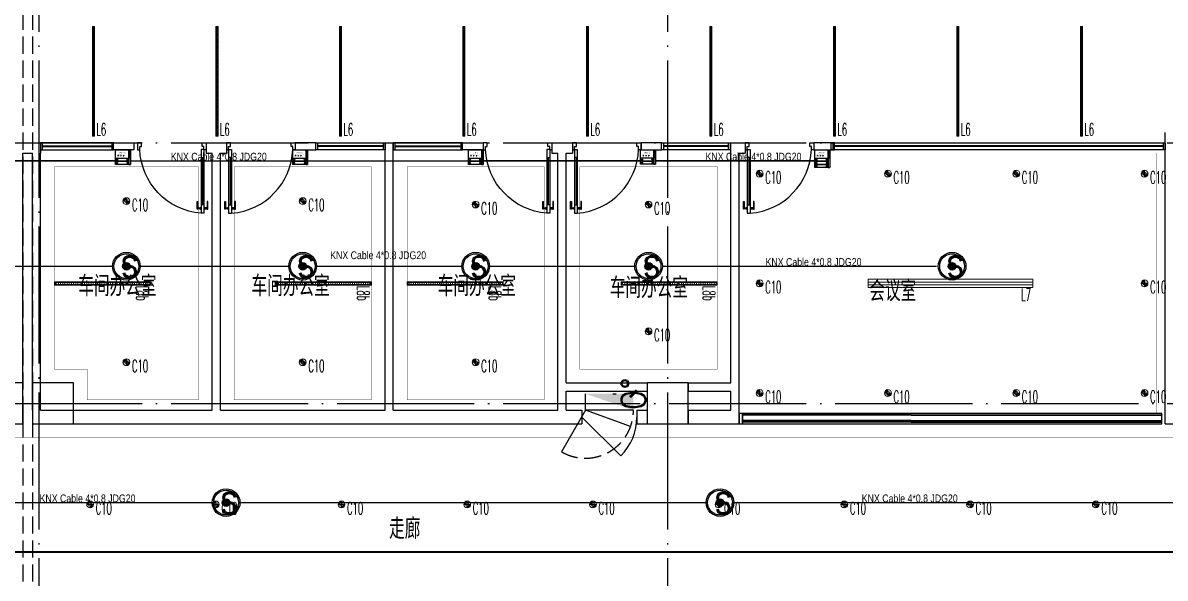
# Model space of a CAD drawing. Extents: x -621157 to 1764546, y -106808 to 741893.
# Drawn here: x 409024 to 425674, y 327450 to 335551 of the extents above; entities that cross this region are included whole.
import ezdxf
from ezdxf.enums import TextEntityAlignment as Align

# ---------------------------------------------------------------- set-up
doc = ezdxf.new("R2010")
doc.units = 0
doc.header["$LTSCALE"] = 1000
doc.header["$MEASUREMENT"] = 0
for name, pattern in [('DOT', [6.35, 0, -6.35]), ('XREF-A-101-平面图_t3$0$DASH', [0.35, 0.25, -0.1]), ('XREF-A-101-平面图_t3$0$DOTE', [2.42, 2, -0.2, 0.02, -0.2])]:
    doc.linetypes.add(name, pattern=pattern)
for name, color, linetype in [('0-底图', 7, 'Continuous'), ('abb-light', 7, 'Continuous'), ('KNX line', 3, 'Continuous'), ('L_ELEM', 40, 'Continuous'), ('push-button(abb)', 1, 'Continuous'), ('WIRE-控制', 6, 'Continuous'), ('WIRE-照明', 4, 'Continuous'), ('XREF-A-101-平面图_t3$0$A-COLUMN', 8, 'Continuous'), ('XREF-A-101-平面图_t3$0$A-DOTE', 8, 'Continuous'), ('XREF-A-101-平面图_t3$0$A-GROUND', 8, 'Continuous'), ('XREF-A-101-平面图_t3$0$A-ROOM-CH', 8, 'Continuous'), ('XREF-A-101-平面图_t3$0$A-WINDOW', 8, 'Continuous'), ('XREF-A-101-平面图_t3$0$DOOR-INF', 8, 'Continuous'), ('XREF-A-101-平面图_t3$0$GLASS WALL-INF', 8, 'Continuous'), ('XREF-A-101-平面图_t3$0$I-WALL-GYPSUM', 8, 'Continuous'), ('XREF-A-101-平面图_t3$0$I-玻璃隔断', 8, 'Continuous'), ('XREF-A-101-平面图_t3$0$P-EQUIPMENT', 8, 'Continuous'), ('XREF-A-101-平面图_t3$0$PARTITION-INF', 8, 'Continuous'), ('XREF-A-101-平面图_t3$0$水-尺寸', 8, 'Continuous'), ('控制系统', 6, 'Continuous')]:
    doc.layers.add(name, color=color, linetype=linetype)
doc.layers.add('CEILING-INF', color=4, linetype='Continuous', lineweight=0)
doc.layers.add('LIGHT-INF', color=6, linetype='Continuous', lineweight=0)
doc.styles.add('_TEL_DIM', font='SIMPLEX', dxfattribs={"width": 0.8, "height": 3.5, "bigfont": 'HZTXT'})
doc.styles.add('arch_dim', font='arial.ttf', dxfattribs={"width": 0.8})
doc.styles.add('INF DIM', font='SIMPLEX.SHX', dxfattribs={"width": 0.7, "bigfont": 'hztxt.shx'})
doc.styles.add('SC-25', font='simfang.ttf', dxfattribs={"height": 90})
doc.styles.get("Standard").update_dxf_attribs({"font": 'romans.shx', "bigfont": 'HZDXC.SHX'})
doc.styles.add('XREF-A-101-平面图_t3$0$-HZDXCROMANS', font='ROMANS.shx', dxfattribs={"bigfont": 'HZDXC.shx'})
doc.linetypes.add('Ground', pattern='A,0.75,-0.125,[135,sr.shx,S=0.1,R=0,X=-0.15,Y=0],0.125,-0.125', length=1.125)
doc.linetypes.add('LED', pattern='A,6,-3.5,["LED",Standard,S=2.54,R=0,X=-2.54,Y=-1.27],-4.8', length=14.3)
doc.dimstyles.get("Standard").update_dxf_attribs({"dimscale": 100, "dimtxt": 3.5, "dimasz": 1, "dimexe": 2.5, "dimexo": 3, "dimgap": 1.5, "dimtad": 1, "dimdec": 0, "dimzin": 0, "dimdsep": 46, "dimtxsty": 'Standard', "dimblk": 'ARCHTICK', "dimcen": 0.09, "dimadec": 0, "dimazin": 0, "dimtfac": 1, "dimtdec": 0, "dimtix": 1, "dimtmove": 2, "dimatfit": 3, "dimfxl": 0, "dimtolj": 1, "dimtzin": 0, "dimarcsym": 0})

# ---------------------------------------------------------------- blocks, each defined once
blk = doc.blocks.new('XREF-A-101-平面图_t3$0$柱网4F')
at = {"layer": 'XREF-A-101-平面图_t3$0$A-COLUMN'}
for points in [[(37500, -10300), (38100, -10300), (38100, -9700), (37500, -9700)], [(38240, -10300), (38840, -10300), (38840, -9700), (38240, -9700)], [(47200, -10300), (47800, -10300), (47800, -9700), (47200, -9700)]]:
    blk.add_lwpolyline(points, close=True, dxfattribs=at)
blk = doc.blocks.new('XREF-A-101-平面图_t3$0$ROOM')
at = {"layer": 'XREF-A-101-平面图_t3$0$A-ROOM-CH', "style": 'XREF-A-101-平面图_t3$0$-HZDXCROMANS', "width": 0.6}
for tag, p in [('中文房间名称', (0, -1000)), ('英文房间名称', (0, -1500))]:
    blk.add_attdef(tag, text='', height=300, dxfattribs=at).set_placement(p, align=Align.CENTER)
blk = doc.blocks.new('_ArchTick')
at = {"color": 0, "linetype": 'ByBlock', "const_width": 0.4}
blk.add_lwpolyline([(-0.5, -0.5), (0.5, 0.5)], dxfattribs=at)
blk = doc.blocks.new('*D25423')
at = {"layer": 'Defpoints', "color": 0}
blk.add_point((0, 0), dxfattribs=at)
blk.add_point((0, 0), dxfattribs=at)
blk.add_point((0, 0), dxfattribs=at)
blk.add_point((0, 0), dxfattribs=at)
at = {"layer": 'XREF-A-101-平面图_t3$0$水-尺寸', "color": 0, "linetype": 'ByBlock', "lineweight": -2}
blk.add_line((0, 300), (0, 250), dxfattribs=at)
blk.add_line((0, 300), (0, 250), dxfattribs=at)
blk.add_arc((0, 0), 0, 180, 180, dxfattribs=at)
at = {"layer": 'XREF-A-101-平面图_t3$0$水-尺寸', "color": 0, "linetype": 'ByBlock', "lineweight": -2, "xscale": 100, "yscale": 100, "zscale": 100}
for rotation in [90, 90.00000000000001]:
    blk.add_blockref('_ArchTick', (0, 0), dxfattribs=dict(at, rotation=rotation))
at = {"layer": 'XREF-A-101-平面图_t3$0$水-尺寸', "color": 0, "insert": (0, 0), "char_height": 350, "attachment_point": 5}
blk.add_mtext('\\A1;0%%d', dxfattribs=at)
blk = doc.blocks.new('XREF-A-101-平面图_t3$0$轴网(3)')
at = {"layer": 'XREF-A-101-平面图_t3$0$A-DOTE', "linetype": 'XREF-A-101-平面图_t3$0$DOTE'}
for p, q in [((38340, -3300), (38340, 43300)), ((47500, -3300), (47500, 43300)), ((-3300, 33800), (69800, 33800)), ((-3300, 30000), (69800, 30000))]:
    blk.add_line(p, q, dxfattribs=at)
blk = doc.blocks.new('*U25351')
at = {"color": 1}
for p, q in [((1428, 9973), (1428, 7514)), ((1433, 9973), (1433, 7514)), ((1438, 9973), (1438, 7514)), ((1443, 9973), (1443, 7514)), ((1448, 9973), (1448, 7514)), ((1453, 9973), (1453, 7514)), ((1429, 7513), (1428, 7514)), ((1429, 7513), (1432, 7513)), ((1433, 7514), (1432, 7513)), ((1433, 7514), (1438, 7514)), ((1439, 7513), (1438, 7514)), ((1439, 7513), (1442, 7513)), ((1443, 7514), (1442, 7513)), ((1443, 7514), (1448, 7514)), ((1449, 7513), (1448, 7514)), ((1449, 7513), (1452, 7513)), ((1453, 7514), (1452, 7513))]:
    blk.add_line(p, q, dxfattribs=at)
blk = doc.blocks.new('*U25352')
at = {"color": 1}
for p, q in [((3016, 1134), (3015, 1133)), ((3015, 1133), (3015, 1129)), ((3016, 1128), (3015, 1129)), ((5475, 1134), (3016, 1134)), ((5475, 1128), (3016, 1128))]:
    blk.add_line(p, q, dxfattribs=at)
blk = doc.blocks.new('*U25353')
at = {"color": 1}
for p, q in [((1428, 11163), (1428, 7514)), ((1433, 11163), (1433, 7514)), ((1438, 11163), (1438, 7514)), ((1443, 11163), (1443, 7514)), ((1448, 11163), (1448, 7514)), ((1453, 11163), (1453, 7514)), ((1429, 7513), (1428, 7514)), ((1429, 7513), (1432, 7513)), ((1433, 7514), (1432, 7513)), ((1433, 7514), (1438, 7514)), ((1439, 7513), (1438, 7514)), ((1439, 7513), (1442, 7513)), ((1443, 7514), (1442, 7513)), ((1443, 7514), (1448, 7514)), ((1449, 7513), (1448, 7514)), ((1449, 7513), (1452, 7513)), ((1453, 7514), (1452, 7513))]:
    blk.add_line(p, q, dxfattribs=at)
blk = doc.blocks.new('*U25358')
at = {"color": 1}
for p, q in [((3016, 1134), (3015, 1133)), ((3015, 1133), (3015, 1129)), ((3016, 1128), (3015, 1129)), ((6665, 1134), (3016, 1134)), ((6665, 1128), (3016, 1128))]:
    blk.add_line(p, q, dxfattribs=at)
blk = doc.blocks.new('XREF-A-101-平面图_t3$0$A$C4A4B287C')
at = {"layer": 'XREF-A-101-平面图_t3$0$GLASS WALL-INF', "elevation": -1}
blk.add_lwpolyline([(100, 300), (100, 0), (0, 0), (0, 300)], close=True, dxfattribs=at)
blk = doc.blocks.new('XREF-A-101-平面图_t3$0$EW23')
at = {"color": 5}
for p, q in [((7205, 24900, 0), (7205, 23970, 0)), ((7205, 24900, 0), (7245, 24900, 0)), ((7245, 24900, 0), (7245, 23970, 0)), ((7245, 24780, 0), (7205, 24780, 0)), ((7205, 24090, 0), (7246, 24090, 0)), ((7205, 23970, 0), (7245, 23970, 0))]:
    blk.add_line(p, q, dxfattribs=at)
at = {"color": 5, "elevation": 0}
for points in [[(7215, 24995), (7175, 24995), (7175, 24895), (7205, 24895), (7205, 24940), (7233, 24940), (7233, 24985), (7233, 24995), (7215, 24995)], [(8135, 24995), (8175, 24995), (8175, 24895), (8140, 24895), (8140, 24940), (8117, 24940), (8117, 24985), (8117, 24995), (8135, 24995)]]:
    blk.add_lwpolyline(points, close=True, dxfattribs=at)
at = {"color": 8, "elevation": 0}
for points in [[(7228, 24780), (7228, 24090)], [(7160, 24035), (7160, 24026), (7150, 24026), (7150, 24140), (7160, 24140), (7160, 24045)], [(7296, 24035), (7296, 24026), (7306, 24026), (7306, 24140), (7296, 24140), (7296, 24045)]]:
    blk.add_lwpolyline(points, dxfattribs=at)
for points in [[(7200, 24035), (7154, 24035), (7154, 24045), (7200, 24045)], [(7205, 24021), (7200, 24021), (7200, 24059), (7205, 24059)], [(7246, 24021), (7256, 24021), (7256, 24059), (7246, 24059)], [(7256, 24035), (7302, 24035), (7302, 24045), (7256, 24045)]]:
    blk.add_lwpolyline(points, close=True, dxfattribs=at)
at = {"color": 8}
blk.add_arc((7172, 24936, 0), 969, 274.4003, 357.8611, dxfattribs=at)
blk = doc.blocks.new('*U25364')
at = {"layer": 'XREF-A-101-平面图_t3$0$PARTITION-INF', "color": 8}
for p, q in [((-22841, 43130), (-18022, 43130)), ((-18022, 43030), (-22841, 43030))]:
    blk.add_line(p, q, dxfattribs=at)
at = {"layer": 'XREF-A-101-平面图_t3$0$PARTITION-INF', "color": 5}
for p, q in [((-18022, 43085), (-22841, 43085)), ((-18022, 43075), (-22841, 43075))]:
    blk.add_line(p, q, dxfattribs=at)
for points in [[(-22866, 43130), (-22841, 43130), (-22841, 43030), (-22866, 43030)], [(-18022, 43130), (-17997, 43130), (-17997, 43030), (-18022, 43030)]]:
    blk.add_lwpolyline(points, close=True, dxfattribs=at)
blk = doc.blocks.new('*U25365')
at = {"layer": 'XREF-A-101-平面图_t3$0$PARTITION-INF', "color": 8}
for p, q in [((-21702, 43130), (-20742, 43130)), ((-20742, 43030), (-21702, 43030))]:
    blk.add_line(p, q, dxfattribs=at)
at = {"layer": 'XREF-A-101-平面图_t3$0$PARTITION-INF', "color": 5}
for p, q in [((-20742, 43085), (-21702, 43085)), ((-20742, 43075), (-21702, 43075))]:
    blk.add_line(p, q, dxfattribs=at)
for points in [[(-21727, 43130), (-21702, 43130), (-21702, 43030), (-21727, 43030)], [(-20742, 43130), (-20717, 43130), (-20717, 43030), (-20742, 43030)]]:
    blk.add_lwpolyline(points, close=True, dxfattribs=at)
blk = doc.blocks.new('*U25366')
at = {"layer": 'XREF-A-101-平面图_t3$0$PARTITION-INF', "color": 8}
for p, q in [((-21691, 43130), (-20742, 43130)), ((-20742, 43030), (-21691, 43030))]:
    blk.add_line(p, q, dxfattribs=at)
at = {"layer": 'XREF-A-101-平面图_t3$0$PARTITION-INF', "color": 5}
for p, q in [((-20742, 43085), (-21691, 43085)), ((-20742, 43075), (-21691, 43075))]:
    blk.add_line(p, q, dxfattribs=at)
for points in [[(-21716, 43130), (-21691, 43130), (-21691, 43030), (-21716, 43030)], [(-20742, 43130), (-20717, 43130), (-20717, 43030), (-20742, 43030)]]:
    blk.add_lwpolyline(points, close=True, dxfattribs=at)
blk = doc.blocks.new('*U25367')
at = {"layer": 'XREF-A-101-平面图_t3$0$PARTITION-INF', "color": 8}
for p, q in [((-21712, 43130), (-20702, 43130)), ((-20702, 43030), (-21712, 43030))]:
    blk.add_line(p, q, dxfattribs=at)
at = {"layer": 'XREF-A-101-平面图_t3$0$PARTITION-INF', "color": 5}
for p, q in [((-20702, 43085), (-21712, 43085)), ((-20702, 43075), (-21712, 43075))]:
    blk.add_line(p, q, dxfattribs=at)
for points in [[(-21737, 43130), (-21712, 43130), (-21712, 43030), (-21737, 43030)], [(-20702, 43130), (-20677, 43130), (-20677, 43030), (-20702, 43030)]]:
    blk.add_lwpolyline(points, close=True, dxfattribs=at)
blk = doc.blocks.new('*U25368')
at = {"layer": 'XREF-A-101-平面图_t3$0$PARTITION-INF', "color": 8}
for p, q in [((-21681, 43130), (-20722, 43130)), ((-20722, 43030), (-21681, 43030))]:
    blk.add_line(p, q, dxfattribs=at)
at = {"layer": 'XREF-A-101-平面图_t3$0$PARTITION-INF', "color": 5}
for p, q in [((-20722, 43085), (-21681, 43085)), ((-20722, 43075), (-21681, 43075))]:
    blk.add_line(p, q, dxfattribs=at)
for points in [[(-21706, 43130), (-21681, 43130), (-21681, 43030), (-21706, 43030)], [(-20722, 43130), (-20697, 43130), (-20697, 43030), (-20722, 43030)]]:
    blk.add_lwpolyline(points, close=True, dxfattribs=at)
blk = doc.blocks.new('XREF-A-101-平面图_t3$0$G$CFDD5568B')
at = {"layer": 'XREF-A-101-平面图_t3$0$I-玻璃隔断'}
for points in [[(48490, -10200), (48490, -10050), (48440, -10050), (48440, -10200)], [(54600, -10200), (54600, -10050), (48490, -10050), (48490, -10200)]]:
    blk.add_lwpolyline(points, close=True, dxfattribs=at)
at = {"layer": 'XREF-A-101-平面图_t3$0$DOOR-INF', "rotation": 89.99999999968206}
for p in [(39620, -6200, 1), (44710, -6200, 2)]:
    blk.add_blockref('XREF-A-101-平面图_t3$0$A$C4A4B287C', p, dxfattribs=at)
at = {"layer": 'XREF-A-101-平面图_t3$0$DOOR-INF', "xscale": -1}
for p in [(47845, -31095, 1), (52885, -31095, 1)]:
    blk.add_blockref('XREF-A-101-平面图_t3$0$EW23', p, dxfattribs=at)
at = {"layer": 'XREF-A-101-平面图_t3$0$DOOR-INF'}
for p in [(33795, -31095, 1), (38835, -31095, 1), (41355, -31095, 0)]:
    blk.add_blockref('XREF-A-101-平面图_t3$0$EW23', p, dxfattribs=at)
at = {"layer": 'XREF-A-101-平面图_t3$0$DOOR-INF', "xscale": -1, "rotation": 270.000000000318}
for p in [(41971, -6200, 1), (47011, -6200, 1), (49531, -6200, 0)]:
    blk.add_blockref('XREF-A-101-平面图_t3$0$A$C4A4B287C', p, dxfattribs=at)
at = {"layer": 'XREF-A-101-平面图_t3$0$I-玻璃隔断', "color": 1}
blk.add_blockref('*U25352', (45475, -11199), dxfattribs=at)
at = {"layer": 'XREF-A-101-平面图_t3$0$I-玻璃隔断', "color": 1, "xscale": -1, "rotation": 270}
blk.add_blockref('*U25351', (40977, -11602), dxfattribs=at)
at = {"layer": 'XREF-A-101-平面图_t3$0$I-玻璃隔断', "color": 1, "xscale": -1}
blk.add_blockref('*U25358', (57615, -11199), dxfattribs=at)
at = {"layer": 'XREF-A-101-平面图_t3$0$I-玻璃隔断', "color": 1, "rotation": 90.00000000000001}
blk.add_blockref('*U25353', (62113, -11602), dxfattribs=at)
at = {"layer": 'XREF-A-101-平面图_t3$0$PARTITION-INF', "xscale": -1}
for name, p in [('*U25367', (17583, -49230, 0)), ('*U25365', (22683, -49230, 0))]:
    blk.add_blockref(name, p, dxfattribs=at)
at = {"layer": 'XREF-A-101-平面图_t3$0$PARTITION-INF'}
for name, p in [('*U25368', (63977, -49230, 0)), ('*U25366', (69027, -49230, 1)), ('*U25364', (72647, -49230))]:
    blk.add_blockref(name, p, dxfattribs=at)
blk = doc.blocks.new('XREF-A-101-平面图_t3$0$DOOR2DLIB$SYSLIB$00000101')
at = {"color": 0}
blk.add_line((0.5, 0), (-0.207, 0.707), dxfattribs=at)
blk.add_arc((0.5, 0), 1, 135, 180, dxfattribs=at)
blk = doc.blocks.new('A$C43fcb5d1')
at = {"linetype": 'DOT'}
blk.add_wipeout([(-15, 0), (15, 0), (15, -1600), (-15, -1600)], dxfattribs=at).dxf.layer = 'CEILING-INF'
at = {"layer": 'LIGHT-INF'}
h = blk.add_hatch(dxfattribs=at)
h.set_pattern_fill('ANSI37', color=256, scale=5)
h.set_pattern_definition([(45, (-3e-11, -800), (-11.22532, 11.22532), []), (135, (-3e-11, -800), (-11.22532, -11.22532), [])])
h.paths.add_polyline_path([(-10, -5), (10, -5), (10, -1595), (-10, -1595)])
for points in [[(-15, 0), (15, 0), (15, -1600), (-15, -1600)], [(-10, -5), (10, -5), (10, -1595), (-10, -1595)]]:
    blk.add_lwpolyline(points, close=True, dxfattribs=at)
at = {"layer": 'LIGHT-INF', "style": 'INF DIM', "width": 0.5}
blk.add_text('L6', height=180, dxfattribs=at).set_placement((42, -1594))
blk = doc.blocks.new('*U23677')
h = blk.add_hatch(color=8)
h.dxf.hatch_style = 1
h.paths.add_polyline_path([(-50, 0), (-24, 0, -0.414214), (0, 24), (0, 50, 0.414214)])
h.paths.add_polyline_path([(0, -24), (0, -50, 0.414214), (50, 0), (24, 0, -0.414214)])
at = {"color": 8}
for points in [[(50, 0), (-50, 0)], [(0, 50), (0, -50)]]:
    blk.add_lwpolyline(points, dxfattribs=at)
blk.add_circle((0, 0), 50)
blk.add_circle((0, 0), 24.5, dxfattribs=at)
at = {"style": 'INF DIM', "width": 0.5}
blk.add_text('C10', height=180, dxfattribs=at).set_placement((81, -144))
blk = doc.blocks.new('A$C5f11c1a4')
at = {"layer": 'LIGHT-INF'}
h = blk.add_hatch(dxfattribs=at)
h.set_pattern_fill('ANSI31', color=8, scale=10, angle=225)
h.set_pattern_definition([(270, (-138050, 248590), (31.75, -1e-14), [])])
h.paths.add_polyline_path([(690, 15), (690, -15), (-690, -15), (-690, 15)])
for points in [[(700, 25), (700, -25), (-700, -25), (-700, 25)], [(690, 15), (690, -15), (-690, -15), (-690, 15)]]:
    blk.add_lwpolyline(points, close=True, dxfattribs=at)
at = {"layer": 'LIGHT-INF', "style": 'INF DIM', "width": 0.5}
blk.add_text('L8b', height=180, rotation=270, dxfattribs=at).set_placement((493, -37, 0))
blk = doc.blocks.new('A$C704e2804')
for points in [[(-1200, 60), (1200, 60), (1200, -60), (-1200, -60)], [(1200, 60), (1200, 20), (-1200, 20), (-1200, 60)], [(1200, 20), (1200, -20), (-1200, -20), (-1200, 20)], [(1200, -20), (1200, -60), (-1200, -60), (-1200, -20)]]:
    blk.add_lwpolyline(points, close=True)
at = {"style": 'INF DIM', "width": 0.5}
blk.add_text('L7', height=180, dxfattribs=at).set_placement((1031, -256))
blk = doc.blocks.new('*U24690')
h = blk.add_hatch(color=8)
h.dxf.hatch_style = 1
h.paths.add_polyline_path([(-50, 0), (-24, 0, -0.414214), (0, 24), (0, 50, 0.414214)])
h.paths.add_polyline_path([(0, -24), (0, -50, 0.414214), (50, 0), (24, 0, -0.414214)])
at = {"color": 8}
for points in [[(50, 0), (-50, 0)], [(0, 50), (0, -50)]]:
    blk.add_lwpolyline(points, dxfattribs=at)
blk.add_circle((0, 0), 50)
blk.add_circle((0, 0), 24.5, dxfattribs=at)
at = {"style": 'INF DIM', "width": 0.5}
blk.add_text('C10', height=180, dxfattribs=at).set_placement((81, -144))
blk = doc.blocks.new('G$CAFCF25F8')
at = {"layer": 'LIGHT-INF', "color": 6, "linetype": 'LED', "ltscale": 0.05, "const_width": 5}
blk.add_lwpolyline([(54620, -6350), (54620, -10150)], dxfattribs=at)
for points, elevation in [([(38560, -6550), (40660, -6550), (40660, -9950), (39040, -9950), (39040, -9500), (38560, -9500)], 0), ([(41180, -6550), (43180, -6550), (43180, -9950), (41180, -9950)], 1), ([(43700, -6550), (45700, -6550), (45700, -9950), (43700, -9950)], 1), ([(46220, -6550), (48220, -6550), (48220, -9500), (46220, -9500)], 1)]:
    blk.add_lwpolyline(points, close=True, dxfattribs=dict(at, elevation=elevation))
at = {"layer": 'CEILING-INF', "color": 8}
for name, p in [('A$C43fcb5d1', (39130, -4500)), ('A$C43fcb5d1', (40930, -4500)), ('A$C43fcb5d1', (42730, -4500)), ('A$C43fcb5d1', (44530, -4500)), ('A$C43fcb5d1', (46330, -4500)), ('A$C43fcb5d1', (48130, -4500)), ('A$C43fcb5d1', (49930, -4500)), ('A$C43fcb5d1', (51730, -4500)), ('A$C5f11c1a4', (39260, -8250)), ('A$C5f11c1a4', (42480, -8250, 0)), ('A$C5f11c1a4', (44400, -8250)), ('A$C5f11c1a4', (47520, -8250))]:
    blk.add_blockref(name, p, dxfattribs=at)
at = {"layer": 'LIGHT-INF', "color": 6}
for name, p in [('*U23677', (48840, -6650, 1)), ('*U23677', (50710, -6650, 1)), ('*U23677', (52580, -6650, 1)), ('*U23677', (54450, -6650, 1)), ('*U23677', (39610, -7050, 0)), ('*U23677', (42180, -7050, 1)), ('*U23677', (44700, -7100, 1)), ('*U23677', (47220, -7100, 1)), ('*U23677', (48840, -8250, 1)), ('A$C704e2804', (51620, -8250, 1)), ('*U23677', (54450, -8250, 1)), ('*U23677', (47220, -8950, 1)), ('*U23677', (39610, -9400, 0)), ('*U23677', (42180, -9400, 1)), ('*U23677', (44700, -9400, 1)), ('*U23677', (48840, -9850, 1)), ('*U23677', (50710, -9850, 1)), ('*U23677', (52580, -9850, 1)), ('*U23677', (54450, -9850, 1)), ('*U24690', (39081, -11475)), ('*U24690', (40913, -11475)), ('*U24690', (42745, -11475)), ('*U24690', (44577, -11475)), ('*U24690', (46410, -11475)), ('*U24690', (48242, -11475)), ('*U24690', (50074, -11475)), ('*U24690', (51906, -11475)), ('*U24690', (53739, -11475))]:
    blk.add_blockref(name, p, dxfattribs=at)
at = {"layer": 'LIGHT-INF', "color": 6, "linetype": 'LED', "ltscale": 0.05, "const_width": 5}
blk.add_lwpolyline([(5400, -10200), (9000, -10200), (9000, -10500), (57500, -10500), (57500, -10200), (62400, -10200), (62400, -4500)], dxfattribs=at)
at = {"layer": 'CEILING-INF', "color": 8}
blk.add_blockref('A$C43fcb5d1', (53530, -4500), dxfattribs=at)
blk = doc.blocks.new('804')
at = {"layer": '控制系统'}
for p, q in [((27.2, 0), (-27.2, 0)), ((25.1, 10.4), (-25.1, -10.4)), ((-25.1, 10.4), (25.1, -10.4)), ((-19.2, 19.2), (19.2, -19.2)), ((19.2, 19.2), (-19.2, -19.2)), ((-10.4, 25.1), (10.4, -25.1)), ((10.4, 25.1), (-10.4, -25.1)), ((0, 27.2), (0, -27.2))]:
    blk.add_line(p, q, dxfattribs=at)
for radius in [112.4, 100.9, 31, 27.2]:
    blk.add_circle((0, 0), radius, dxfattribs=at)
at = {"color": 7, "style": '_TEL_DIM', "width": 0.8}
blk.add_text('s', height=250, dxfattribs=at).set_placement((-46.3, -88.8))
blk = doc.blocks.new('A$C5C940A98')
at = {"layer": 'abb-light'}
h = blk.add_hatch(dxfattribs=at)
h.set_pattern_fill('AR-SAND', color=0, style=0)
h.set_pattern_definition([(37.5, (-341033.5876, -432534.711), (-0.062993358, 1.926823769), [0, -1.52, 0, -1.7, 0, -1.625]), (7.5, (-341033.5876, -432534.711), (1.769776705, 2.822146065), [0, -0.82, 0, -1.37, 0, -0.525]), (327.5, (-341034.8176, -432534.711), (3.114141862, 0.0056590535), [0, -0.5, 0, -1.8, 0, -2.35]), (317.5, (-341034.8176, -432534.711), (3.006126605, 0.877675565), [0, -0.25, 0, -1.18, 0, -1.35])])
h.paths.add_polyline_path([(0.4, 2), (0.4, 2.4), (0.8, 2.4), (0.8, 2), (1.2, 2), (1.2, 1), (1, 1), (1, 0), (0.7, 0), (0.7, 1), (0.5, 1), (0.5, 0), (0.2, 0), (0.2, 1), (0, 1), (0, 2)])
at = {"layer": 'abb-light', "color": 0}
for p, q in [((0.4, 2), (0, 2)), ((0, 2), (0, 1)), ((0, 1), (0.2, 1)), ((0.2, 1), (0.2, 0)), ((0.2, 0), (0.5, 0)), ((0.4, 2), (0.4, 2.4)), ((0.4, 2.4), (0.8, 2.4)), ((0.5, 1), (0.5, 0)), ((0.5, 1), (0.7, 1)), ((0.7, 1), (0.7, 0)), ((0.7, 0), (1, 0)), ((0.8, 2.4), (0.8, 2)), ((0.8, 2), (1.2, 2)), ((1.2, 1), (1, 1)), ((1, 1), (1, 0)), ((1.2, 2), (1.2, 1))]:
    blk.add_line(p, q, dxfattribs=at)
blk = doc.blocks.new('17')
at = {"layer": 'push-button(abb)'}
h = blk.add_hatch(dxfattribs=at)
h.set_pattern_fill('AR-SAND', color=0, scale=0.156714, style=0)
h.set_pattern_definition([(37.5, (-5343464.5088, -6777426.59262), (-0.009871945873, 0.3019604054384), [0, -0.238205394623, 0, -0.2664139281965, 0, -0.254660372541]), (7.5, (-5343464.5088, -6777426.59262), (0.277348920048, 0.442270011284), [0, -0.128505541836, 0, -0.214698283311, 0, -0.08227488959]), (327.5, (-5343464.70156, -6777426.59262), (0.488029862559, 0.000886853343), [0, -0.078357037705, 0, -0.2820853357375, 0, -0.368278077213]), (317.5, (-5343464.70156, -6777426.59262), (0.4711023514, 0.137544114668), [0, -0.0391785188524, 0, -0.1849226089835, 0, -0.211564001803])])
edge = h.paths.add_edge_path()
edge.add_line((952, 1036), (952, 1043))
edge = h.paths.add_edge_path()
edge.add_line((952, 1043), (958, 1043))
edge = h.paths.add_edge_path()
edge.add_line((958, 1043), (958, 1036))
edge = h.paths.add_edge_path()
edge.add_line((958, 1036), (964, 1036))
edge = h.paths.add_edge_path()
edge.add_line((964, 1036), (964, 1021))
edge = h.paths.add_edge_path()
edge.add_line((964, 1021), (961, 1021))
edge = h.paths.add_edge_path()
edge.add_line((961, 1021), (961, 1005))
edge = h.paths.add_edge_path()
edge.add_line((952, 1036), (946, 1036))
edge = h.paths.add_edge_path()
edge.add_line((946, 1036), (946, 1021))
edge = h.paths.add_edge_path()
edge.add_line((946, 1021), (949, 1021))
edge = h.paths.add_edge_path()
edge.add_line((949, 1021), (949, 1005))
edge = h.paths.add_edge_path()
edge.add_line((949, 1005), (953, 1005))
edge = h.paths.add_edge_path()
edge.add_line((957, 1005), (961, 1005))
edge = h.paths.add_edge_path()
edge.add_line((953, 1021), (953, 1005))
edge = h.paths.add_edge_path()
edge.add_line((957, 1021), (957, 1005))
edge = h.paths.add_edge_path()
edge.add_line((953, 1021), (957, 1021))
at = {"color": 0}
for p, q in [((1625, 1603), (1659, 1639)), ((1628, 1378), (1662, 1342)), ((1659, 1639), (1693, 1603)), ((1662, 1342), (1696, 1378))]:
    blk.add_line(p, q, dxfattribs=at)
blk.add_line((1581, 0), (1750, 0))
for points in [[(0, 0), (0, 1730), (1750, 1730), (1750, 0)], [(1581, 0), (1581, 1730), (1750, 1730), (1750, 0)], [(1693, 1603), (1625, 1603)], [(1628, 1378), (1696, 1378)]]:
    blk.add_lwpolyline(points, dxfattribs=at)
for points in [[(1581, 1730), (1750, 1730), (1750, 1482), (1581, 1482)], [(1581, 1482), (1750, 1482), (1750, 1237), (1581, 1237)], [(0, 748), (1581, 748), (1581, 366), (0, 366)], [(0, 366), (1581, 366), (1581, 0), (0, 0)], [(1581, 1237), (1750, 1237), (1750, 988), (1581, 988)], [(1581, 988), (1750, 988), (1750, 748), (1581, 748)], [(1631, 887), (1697, 887), (1697, 880), (1631, 880)], [(1631, 868), (1697, 868), (1697, 861), (1631, 861)], [(1631, 846), (1697, 846), (1697, 839), (1631, 839)]]:
    blk.add_lwpolyline(points, close=True, dxfattribs=at)
for centre in [(169, 557), (169, 175), (1412, 557), (1412, 175)]:
    blk.add_circle(centre, 68, dxfattribs=at)
for centre, radius, start, end in [((283, 1022), 39.8, 25.42439, 115.78757), ((302, 1075), 40, 205.55465, 295.39802), ((345, 1010), 39.6, 131.50296, 226.45611), ((292, 1011), 39.8, 311.77933, 46.03585), ((358, 1033), 39.8, 81.07263, 170.70804), ((325, 1079), 39.8, 261.07263, 350.71152), ((1626, 1111), 39.8, 25.42439, 115.78757), ((1645, 1164), 40, 205.55465, 295.39802), ((1688, 1098), 39.6, 131.50296, 226.45611), ((1634, 1099), 39.8, 311.77933, 46.03585), ((1668, 1167), 39.8, 261.07263, 350.71152), ((1701, 1122), 39.8, 81.07263, 170.70804)]:
    blk.add_arc(centre, radius, start, end, dxfattribs=at)
at = {"layer": 'push-button(abb)', "color": 0}
for p, q in [((610, 998), (653, 998)), ((954, 1062), (917, 1025)), ((917, 1025), (930, 1025)), ((917, 1025), (930, 1025)), ((930, 1025), (930, 999)), ((930, 999), (978, 999)), ((954, 1062), (958, 1058)), ((958, 1058), (958, 1062)), ((958, 1062), (969, 1062)), ((969, 1062), (969, 1047)), ((969, 1047), (991, 1025)), ((978, 1025), (991, 1025)), ((991, 1025), (978, 1025)), ((978, 1025), (978, 999))]:
    blk.add_line(p, q, dxfattribs=at)
at = {"layer": 'push-button(abb)', "color": 0, "start_tangent": (-0.629293, -0.926018), "end_tangent": (-0.9514338, -0.4057497)}
for points in [[(612, 1065), (605, 1050), (612, 1038), (625, 1017), (622, 1006), (615, 1002)], [(626, 1065), (619, 1050), (626, 1038), (639, 1017), (636, 1006), (629, 1002)], [(641, 1065), (634, 1050), (641, 1038), (654, 1017), (651, 1006), (644, 1002)]]:
    blk.add_spline(points, degree=3, dxfattribs=at)
at = {"layer": 'push-button(abb)', "color": 0, "xscale": 15.67140754127548, "yscale": 15.67140754127548, "zscale": 15.67140754127548}
blk.add_blockref('A$C5C940A98', (946, 1005), dxfattribs=at)
at = {"layer": 'push-button(abb)', "color": 0, "attachment_point": 5, "style": 'SC-25'}
for s, insert, char_height, width in [('{\\fArial|b0|i0|c0|p34;24.8\\fArial|b0|i0|c134|p34;%%D\\fArial|b0|i0|c0|p34;C}', (807, 1387), 169.77, 933.75), ('{\\fArial|b0|i0|c0|p34;FAN}', (338, 1130), 42.31, 465.44), ('{\\fArial|b0|i0|c0|p34;OP.STATE}', (618, 1130), 42.31, 465.44), ('{\\fArial|b0|i0|c0|p34;MODE}', (951, 1130), 42.31, 465.44), ('{\\fArial|b0|i0|c0|p34;PM2.5}', (1226, 1134), 42.31, 465.44), ('{\\fArial|b0|i0|c0|p34;24.8\\fArial|b0|i0|c134|p34;%%D\\fArial|b0|i0|c0|p34;C}', (1227, 1035), 34.48, 189.62)]:
    blk.add_mtext(s, dxfattribs=dict(at, insert=insert, char_height=char_height, width=width))
blk = doc.blocks.new('98')
at = {"layer": 'push-button(abb)'}
h = blk.add_hatch(dxfattribs=at)
h.set_pattern_fill('AR-SAND', color=0, scale=0.156714, style=0)
h.set_pattern_definition([(37.5, (-5343464.5088, -6777061.54604), (-0.009871945873, 0.3019604054384), [0, -0.238205394623, 0, -0.2664139281965, 0, -0.254660372541]), (7.5, (-5343464.5088, -6777061.54604), (0.277348920048, 0.442270011284), [0, -0.128505541836, 0, -0.214698283311, 0, -0.08227488959]), (327.5, (-5343464.70156, -6777061.54604), (0.488029862559, 0.000886853343), [0, -0.078357037705, 0, -0.2820853357375, 0, -0.368278077213]), (317.5, (-5343464.70156, -6777061.54604), (0.4711023514, 0.137544114668), [0, -0.0391785188524, 0, -0.1849226089835, 0, -0.211564001803])])
edge = h.paths.add_edge_path()
edge.add_line((952, 1401), (952, 1408))
edge = h.paths.add_edge_path()
edge.add_line((952, 1408), (958, 1408))
edge = h.paths.add_edge_path()
edge.add_line((958, 1408), (958, 1401))
edge = h.paths.add_edge_path()
edge.add_line((958, 1401), (964, 1401))
edge = h.paths.add_edge_path()
edge.add_line((964, 1401), (964, 1386))
edge = h.paths.add_edge_path()
edge.add_line((964, 1386), (961, 1386))
edge = h.paths.add_edge_path()
edge.add_line((961, 1386), (961, 1370))
edge = h.paths.add_edge_path()
edge.add_line((952, 1401), (946, 1401))
edge = h.paths.add_edge_path()
edge.add_line((946, 1401), (946, 1386))
edge = h.paths.add_edge_path()
edge.add_line((946, 1386), (949, 1386))
edge = h.paths.add_edge_path()
edge.add_line((949, 1386), (949, 1370))
edge = h.paths.add_edge_path()
edge.add_line((949, 1370), (953, 1370))
edge = h.paths.add_edge_path()
edge.add_line((957, 1370), (961, 1370))
edge = h.paths.add_edge_path()
edge.add_line((953, 1386), (953, 1370))
edge = h.paths.add_edge_path()
edge.add_line((957, 1386), (957, 1370))
edge = h.paths.add_edge_path()
edge.add_line((953, 1386), (957, 1386))
at = {"color": 0}
for p, q in [((1625, 1968), (1659, 2004)), ((1628, 1743), (1662, 1708)), ((1659, 2004), (1693, 1968)), ((1662, 1708), (1696, 1743))]:
    blk.add_line(p, q, dxfattribs=at)
blk.add_line((1581, 0), (1750, 0))
for points in [[(0, 0), (0, 2095), (1750, 2095), (1750, 0)], [(1581, 0), (1581, 2095), (1750, 2095), (1750, 0)], [(1693, 1968), (1625, 1968)], [(1628, 1743), (1696, 1743)]]:
    blk.add_lwpolyline(points, dxfattribs=at)
for points in [[(1581, 2095), (1750, 2095), (1750, 1847), (1581, 1847)], [(1581, 1847), (1750, 1847), (1750, 1602), (1581, 1602)], [(1581, 1602), (1750, 1602), (1750, 1353), (1581, 1353)], [(1581, 1353), (1750, 1353), (1750, 1113), (1581, 1113)], [(0, 1113), (1581, 1113), (1581, 731), (0, 731)], [(0, 731), (1581, 731), (1581, 365), (0, 365)], [(0, 365), (1581, 365), (1581, 0), (0, 0)], [(1631, 1252), (1697, 1252), (1697, 1245), (1631, 1245)], [(1631, 1233), (1697, 1233), (1697, 1226), (1631, 1226)], [(1631, 1211), (1697, 1211), (1697, 1204), (1631, 1204)]]:
    blk.add_lwpolyline(points, close=True, dxfattribs=at)
for centre in [(169, 922), (169, 540), (169, 174), (1412, 922), (1412, 540), (1412, 174)]:
    blk.add_circle(centre, 68, dxfattribs=at)
for centre, radius, start, end in [((283, 1387), 39.8, 25.42439, 115.78757), ((302, 1441), 40, 205.55465, 295.39802), ((345, 1375), 39.6, 131.50296, 226.45611), ((292, 1376), 39.8, 311.77933, 46.03585), ((358, 1398), 39.8, 81.07263, 170.70804), ((325, 1444), 39.8, 261.07263, 350.71152), ((1626, 1476), 39.8, 25.42439, 115.78757), ((1645, 1529), 40, 205.55465, 295.39802), ((1688, 1463), 39.6, 131.50296, 226.45611), ((1634, 1464), 39.8, 311.77933, 46.03585), ((1668, 1532), 39.8, 261.07263, 350.71152), ((1701, 1487), 39.8, 81.07263, 170.70804)]:
    blk.add_arc(centre, radius, start, end, dxfattribs=at)
at = {"layer": 'push-button(abb)', "color": 0}
for p, q in [((610, 1363), (653, 1363)), ((954, 1427), (917, 1390)), ((917, 1390), (930, 1390)), ((917, 1390), (930, 1390)), ((930, 1390), (930, 1364)), ((930, 1364), (978, 1364)), ((954, 1427), (958, 1423)), ((958, 1423), (958, 1427)), ((958, 1427), (969, 1427)), ((969, 1427), (969, 1412)), ((969, 1412), (991, 1390)), ((978, 1390), (991, 1390)), ((991, 1390), (978, 1390)), ((978, 1390), (978, 1364))]:
    blk.add_line(p, q, dxfattribs=at)
at = {"layer": 'push-button(abb)', "color": 0, "start_tangent": (-0.629293, -0.926018), "end_tangent": (-0.9514338, -0.4057497)}
for points in [[(612, 1430), (605, 1415), (612, 1404), (625, 1382), (622, 1371), (615, 1367)], [(626, 1430), (619, 1415), (626, 1404), (639, 1382), (636, 1371), (629, 1367)], [(641, 1430), (634, 1415), (641, 1404), (654, 1382), (651, 1371), (644, 1367)]]:
    blk.add_spline(points, degree=3, dxfattribs=at)
at = {"layer": 'push-button(abb)', "color": 0, "xscale": 15.67140754127548, "yscale": 15.67140754127548, "zscale": 15.67140754127548}
blk.add_blockref('A$C5C940A98', (946, 1370), dxfattribs=at)
at = {"layer": 'push-button(abb)', "color": 0, "attachment_point": 5, "style": 'SC-25'}
for s, insert, char_height, width in [('{\\fArial|b0|i0|c0|p34;FAN}', (338, 1495), 42.31, 465.44), ('{\\fArial|b0|i0|c0|p34;24.8\\fArial|b0|i0|c134|p34;%%D\\fArial|b0|i0|c0|p34;C}', (807, 1752), 169.77, 933.75), ('{\\fArial|b0|i0|c0|p34;OP.STATE}', (618, 1495), 42.31, 465.44), ('{\\fArial|b0|i0|c0|p34;MODE}', (951, 1495), 42.31, 465.44), ('{\\fArial|b0|i0|c0|p34;PM2.5}', (1226, 1499), 42.31, 465.44), ('{\\fArial|b0|i0|c0|p34;24.8\\fArial|b0|i0|c134|p34;%%D\\fArial|b0|i0|c0|p34;C}', (1227, 1400), 34.48, 189.62)]:
    blk.add_mtext(s, dxfattribs=dict(at, insert=insert, char_height=char_height, width=width))
blk = doc.blocks.new('G$CD8B16836')
at = {"layer": 'KNX line', "ltscale": 73.427512, "const_width": 20}
for points, elevation in [([(36774, -6362), (39352, -6362)], 1), ([(39568, -6363), (41935, -6363)], 0), ([(42151, -6363), (44494, -6363)], 0), ([(44710, -6362), (47003, -6362)], 1), ([(36885, -7900), (39308, -7899)], 0), ([(39712, -7899), (41878, -7899)], 0), ([(42282, -7899), (44398, -7899)], 0), ([(44802, -7899), (46918, -7899)], 0), ([(47321, -7899), (51318, -7899)], 0)]:
    blk.add_lwpolyline(points, dxfattribs=dict(at, elevation=elevation))
for points in [[(47220, -6362), (49544, -6362)], [(36365, -11347), (40762, -11347)], [(41165, -11347), (47962, -11347)], [(48365, -11347), (55162, -11347)]]:
    blk.add_lwpolyline(points, dxfattribs=at)
for name, p, xscale, yscale, zscale in [('17', (39351, -6414, 1), 0.12355981350834, 0.12355981350834, 0.12355981350834), ('17', (41935, -6414, 1), 0.12355981350834, 0.12355981350834, 0.12355981350834), ('17', (44494, -6414, 1), 0.12355981350834, 0.12355981350834, 0.12355981350834), ('17', (47004, -6413, 1), 0.12355981350834, 0.12355981350834, 0.12355981350834), ('98', (49544, -6459), 0.1236929632869714, 0.1236929632869714, 0.1236929632869714)]:
    blk.add_blockref(name, p, dxfattribs=dict(xscale=xscale, yscale=yscale, zscale=zscale))
at = {"layer": 'L_ELEM', "xscale": 1.795252225519288, "yscale": 1.795252225519288, "zscale": 1.795252225519288}
for p in [(39510, -7899, 0), (42080, -7899, 0), (44600, -7899, 0), (47120, -7899, 0), (51545, -7899, 0), (40963, -11347), (48163, -11347)]:
    blk.add_blockref('804', p, dxfattribs=at)
at = {"layer": 'KNX line', "char_height": 114.29, "width": 1395.51, "attachment_point": 1, "style": 'arch_dim'}
for insert in [(40157, -6244, 0), (47951, -6244), (42480, -7682, 0), (48826, -7781, 0), (38244, -11229), (50228, -11229)]:
    blk.add_mtext('KNX Cable 4*0.8 JDG20', dxfattribs=dict(at, insert=insert))
blk = doc.blocks.new('XREF-A-101-平面图_t3$0$单出口消火栓新')
for p, q in [((-240, 700), (-846.2, 1050)), ((-479.4, 42.2), (-240, 700)), ((-240, 0), (-240, 700)), ((-240, 700), (0, 700))]:
    blk.add_line(p, q)
at = {"color": 0, "linetype": 'XREF-A-101-平面图_t3$0$DASH'}
blk.add_arc((-240, 700), 700, 150, 270, dxfattribs=at)
blk.add_solid([(-240, 0), (0, 0), (0, 700)])
at = {"layer": 'XREF-A-101-平面图_t3$0$水-尺寸', "linetype": 'ByBlock'}
dim = blk.add_angular_dim_3p(base=(0, 0), center=(0, 0), p1=(0, 0), p2=(0, 0), dimstyle='Standard', dxfattribs=at)
dim.commit()
dim.dimension.update_dxf_attribs({"geometry": '*D25423', "text_midpoint": (0, 0)})
blk = doc.blocks.new('XREF-A-101-平面图_t3$0$G$C156FCA62')
at = {"layer": 'XREF-A-101-平面图_t3$0$P-EQUIPMENT', "rotation": 90}
blk.add_blockref('XREF-A-101-平面图_t3$0$单出口消火栓新', (47000, 330140), dxfattribs=at)
blk = doc.blocks.new('XREF-A-101-平面图_t3$0$G$C646F86AA')
at = {"layer": 'XREF-A-101-平面图_t3$0$P-EQUIPMENT', "rotation": 90}
blk.add_blockref('XREF-A-101-平面图_t3$0$单出口消火栓新', (47000, 330140), dxfattribs=at)
blk = doc.blocks.new('XREF-A-101-平面图_t3')
at = {"layer": 'XREF-A-101-平面图_t3$0$A-GROUND', "linetype": 'XREF-A-101-平面图_t3$0$DASH'}
for points in [[(238100, 339200), (238100, 300400)], [(238240, 339200), (238240, 300600)]]:
    blk.add_lwpolyline(points, dxfattribs=at)
blk.add_blockref('XREF-A-101-平面图_t3$0$G$C156FCA62', (200000, 0))
at = {"layer": 'XREF-A-101-平面图_t3$0$A-COLUMN'}
blk.add_blockref('XREF-A-101-平面图_t3$0$柱网4F', (200000, 340000), dxfattribs=at)
at = {"layer": 'XREF-A-101-平面图_t3$0$A-DOTE'}
blk.add_blockref('XREF-A-101-平面图_t3$0$轴网(3)', (200000, 300000), dxfattribs=at)
at = {"layer": 'XREF-A-101-平面图_t3$0$A-ROOM-CH'}
ref = blk.add_blockref('XREF-A-101-平面图_t3$0$ROOM', (244718, 332562), dxfattribs=at)
ref.add_attrib('中文房间名称', '车间办公室', dxfattribs={"height": 300, "style": 'XREF-A-101-平面图_t3$0$-HZDXCROMANS', "width": 0.8}).set_placement((244718, 331562), align=Align.CENTER)
ref = blk.add_blockref('XREF-A-101-平面图_t3$0$ROOM', (250780, 332490), dxfattribs=at)
ref.add_attrib('中文房间名称', '会议室', dxfattribs={"height": 300, "style": 'XREF-A-101-平面图_t3$0$-HZDXCROMANS', "width": 0.8}).set_placement((250780, 331490), align=Align.CENTER)
ref = blk.add_blockref('XREF-A-101-平面图_t3$0$ROOM', (243667, 329022), dxfattribs=at)
ref.add_attrib('中文房间名称', '走廊', dxfattribs={"height": 300, "style": 'XREF-A-101-平面图_t3$0$-HZDXCROMANS', "width": 0.8}).set_placement((243667, 328022), align=Align.CENTER)
blk.add_blockref('XREF-A-101-平面图_t3$0$G$CFDD5568B', (200100, 339900))
at = {"layer": 'XREF-A-101-平面图_t3$0$I-WALL-GYPSUM'}
for p, q in [((254750, 329700), (254750, 333950)), ((238040, 333800), (238300, 333800)), ((238300, 333800), (238360, 333800)), ((238360, 333800), (238360, 333650)), ((240770, 333800), (240920, 333800)), ((240770, 333800), (240770, 333650)), ((240920, 333800), (241070, 333800)), ((241070, 333800), (241070, 333650)), ((243380, 329900), (243380, 333800)), ((243380, 333800), (243500, 333800)), ((243500, 329900), (243500, 333800)), ((245810, 333800), (245960, 333800)), ((245810, 333800), (245810, 333650)), ((245960, 333800), (246110, 333800)), ((246110, 333800), (246110, 333650)), ((248420, 333800), (248630, 333800)), ((248420, 330300), (248420, 333800)), ((248630, 333800), (248630, 333650)), ((238100, 333650), (238240, 333650)), ((238100, 329900), (238100, 333650)), ((238240, 329900), (238240, 333650)), ((238360, 329900), (238360, 333650)), ((240770, 333650), (240860, 333650)), ((240860, 329900), (240860, 333650)), ((240980, 333650), (241070, 333650)), ((240980, 329900), (240980, 333650)), ((245810, 333650), (245900, 333650)), ((245900, 330240), (245900, 333650)), ((246020, 330300), (246020, 333650)), ((246020, 333650), (246110, 333650)), ((248540, 333650), (248630, 333650)), ((248540, 330240), (248540, 333650)), ((245900, 329900), (245900, 330240)), ((246020, 330300), (247200, 330300)), ((246020, 330180), (247200, 330180)), ((246020, 329900), (246020, 330180)), ((247200, 330300), (247200, 330180)), ((247800, 330300), (248420, 330300)), ((247800, 330300), (247800, 330180)), ((247800, 330180), (248420, 330180)), ((248420, 329900), (248420, 330180)), ((248540, 329700), (248540, 330240)), ((238100, 329900), (238100, 329700)), ((238240, 329900), (238240, 329700)), ((238360, 329900), (240860, 329900)), ((240980, 329900), (243380, 329900)), ((243500, 329900), (245900, 329900)), ((246020, 329900), (246250, 329900)), ((247050, 329900), (247200, 329900)), ((247200, 329900), (247200, 329700)), ((247800, 329900), (248420, 329900)), ((247800, 329900), (247800, 329700)), ((238040, 329700), (238100, 329700)), ((238240, 329700), (238300, 329700)), ((238300, 329700), (240920, 329700)), ((240920, 329700), (243440, 329700)), ((243440, 329700), (245960, 329700)), ((245960, 329700), (246250, 329700)), ((247050, 329700), (247200, 329700)), ((247800, 329700), (248540, 329700)), ((254750, 329700), (255050, 329700))]:
    blk.add_line(p, q, dxfattribs=at)
for points in [[(246250, 329900), (246250, 329700)], [(247050, 329900), (247050, 329700)]]:
    blk.add_lwpolyline(points, dxfattribs=at)
blk.add_blockref('XREF-A-101-平面图_t3$0$G$C646F86AA', (200000, 0))
blk.add_blockref('XREF-A-101-平面图_t3$0$G$C646F86AA', (200000, 0))
at = {"layer": 'XREF-A-101-平面图_t3$0$A-ROOM-CH'}
ref = blk.add_blockref('XREF-A-101-平面图_t3$0$ROOM', (239478, 332562), dxfattribs=at)
ref.add_attrib('中文房间名称', '车间办公室', dxfattribs={"height": 300, "style": 'XREF-A-101-平面图_t3$0$-HZDXCROMANS', "width": 0.8}).set_placement((239478, 331562), align=Align.CENTER)
ref = blk.add_blockref('XREF-A-101-平面图_t3$0$ROOM', (242003, 332562), dxfattribs=at)
ref.add_attrib('中文房间名称', '车间办公室', dxfattribs={"height": 300, "style": 'XREF-A-101-平面图_t3$0$-HZDXCROMANS', "width": 0.8}).set_placement((242003, 331562), align=Align.CENTER)
ref = blk.add_blockref('XREF-A-101-平面图_t3$0$ROOM', (247225, 332536), dxfattribs=at)
ref.add_attrib('中文房间名称', '车间办公室', dxfattribs={"height": 300, "style": 'XREF-A-101-平面图_t3$0$-HZDXCROMANS', "width": 0.8}).set_placement((247225, 331536), align=Align.CENTER)
at = {"layer": 'XREF-A-101-平面图_t3$0$A-WINDOW', "xscale": -800, "yscale": -800, "zscale": -800}
blk.add_blockref('XREF-A-101-平面图_t3$0$DOOR2DLIB$SYSLIB$00000101', (246650, 329800), dxfattribs=at)

msp = doc.modelspace()

# ---------------------------------------------------------------- block references
at = {"layer": '0-底图'}
msp.add_blockref('XREF-A-101-平面图_t3', (170924, 0), dxfattribs=at)

# ---------------------------------------------------------------- next in the draw order: linework, layer by layer
at = {"layer": 'WIRE-控制', "linetype": 'Ground', "const_width": 30}
msp.add_lwpolyline([(375664, 334062), (374068, 334062, 0.414214), (374018, 334012), (374018, 327880, 0.414214), (374068, 327830), (432897, 327830)], format="xyb", dxfattribs=at)

# ---------------------------------------------------------------- next in the draw order: block references
at = {"layer": 'WIRE-照明'}
msp.add_blockref('G$CAFCF25F8', (370924, 340000), dxfattribs=at)

# ---------------------------------------------------------------- next in the draw order: block references
msp.add_blockref('G$CD8B16836', (371024, 339900), dxfattribs=at)

doc.saveas('drawing.dxf')
